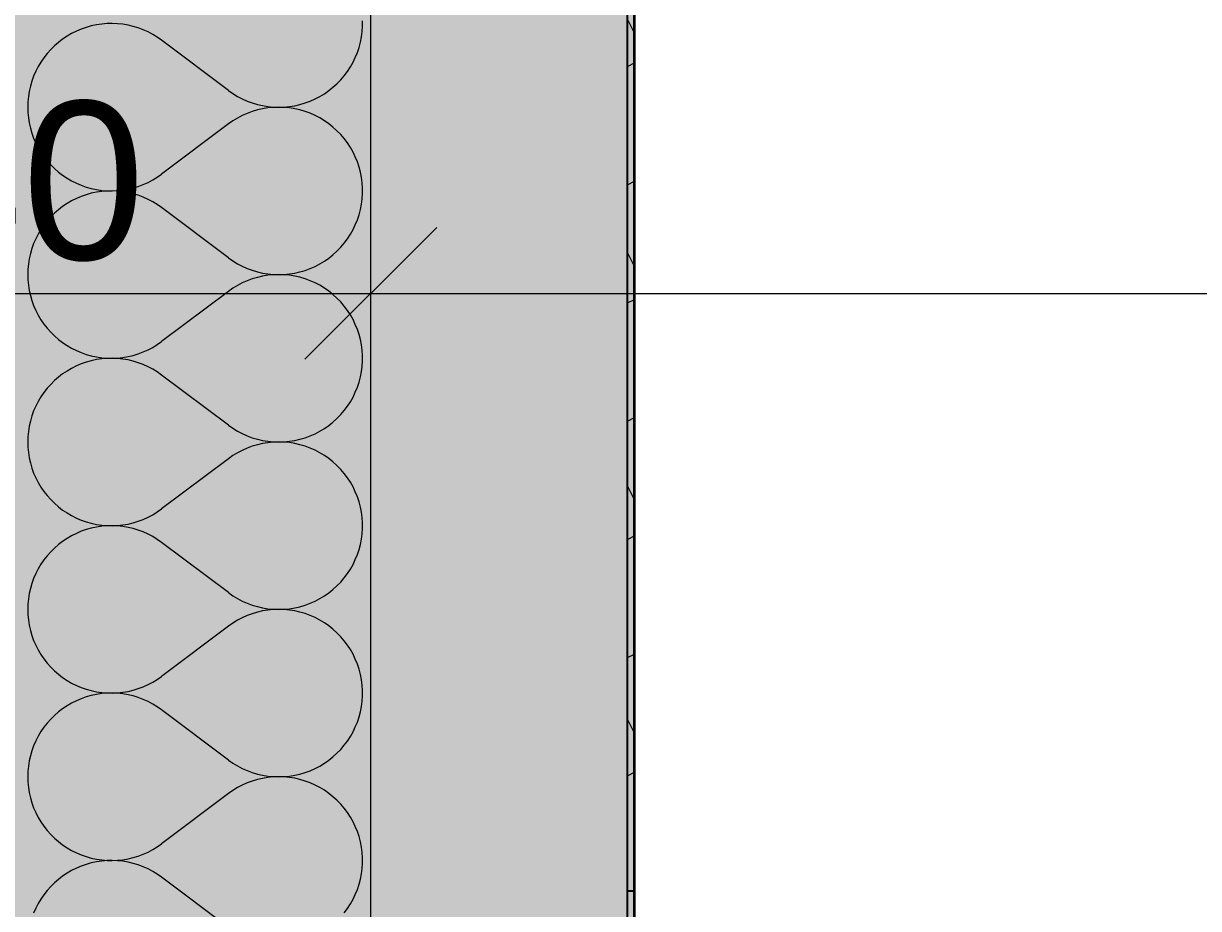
# Model space of a CAD drawing. Header units: metres. Extents: x -22.4 to 53.1, y 133.6 to 157.9.
# Drawn here: x 0.603 to 1.271, y 135.285 to 135.788 of the extents above; entities that cross this region are included whole.
import ezdxf

# ---------------------------------------------------------------- set-up
doc = ezdxf.new("R2010")
doc.units = ezdxf.units.M
doc.header["$MEASUREMENT"] = 0
doc.linetypes.add('Wipeout_Contour', pattern=[1, 0, -1])
for name, color, linetype in [('10  Fassade', 7, 'Continuous'), ('10  Fassade_Deckschraffur', 7, 'Continuous'), ('10  Fassade_Schnittschraffur', 7, 'Continuous'), ('10  Treppen + Rampen', 7, 'Continuous'), ('10  Wand Massiv', 7, 'Continuous'), ('10  Wand Massiv_Schnittschraffur', 7, 'Continuous'), ('40  Bemaßung 1_50 Achse', 7, 'Continuous'), ('Neubau_10  Treppen + Rampen', 7, 'Continuous'), ('Neubau_40  Bemaßung 1_50 Achse', 7, 'Continuous')]:
    doc.layers.add(name, color=color, linetype=linetype)
doc.styles.add('ERSTELLTER_STIL_1', font='')
doc.styles.get('ERSTELLTER_STIL_1').set_extended_font_data('Arial')

# ---------------------------------------------------------------- blocks, each defined once
blk = doc.blocks.new('*X8', base_point=(-23.4289, 120.77961))
at = {"layer": '10  Wand Massiv_Schnittschraffur', "color": 98, "linetype": 'Continuous', "lineweight": 13, "ltscale": 1000, "true_color": 0x000100}
for p, q in [((0.64138, 135.78708), (0.63848, 135.78627)), ((0.64432, 135.78771), (0.64138, 135.78708)), ((0.6473, 135.78815), (0.64432, 135.78771)), ((0.65031, 135.78841), (0.6473, 135.78815)), ((0.65332, 135.78847), (0.65031, 135.78841)), ((0.65633, 135.78834), (0.65332, 135.78847)), ((0.65932, 135.78802), (0.65633, 135.78834)), ((0.66229, 135.78752), (0.65932, 135.78802)), ((0.66522, 135.78682), (0.66229, 135.78752)), ((0.6681, 135.78595), (0.66522, 135.78682)), ((0.79544, 135.7839), (0.79563, 135.78695)), ((0.79563, 135.78695), (0.79563, 135.79)), ((0.62756, 135.78124), (0.62506, 135.77956)), ((0.63017, 135.78275), (0.62756, 135.78124)), ((0.63286, 135.7841), (0.63017, 135.78275)), ((0.63564, 135.78527), (0.63286, 135.7841)), ((0.63848, 135.78627), (0.63564, 135.78527)), ((0.67092, 135.78489), (0.6681, 135.78595)), ((0.67367, 135.78366), (0.67092, 135.78489)), ((0.67634, 135.78225), (0.67367, 135.78366)), ((0.67891, 135.78068), (0.67634, 135.78225)), ((0.68137, 135.77895), (0.67891, 135.78068)), ((0.79446, 135.77787), (0.79505, 135.78087)), ((0.79505, 135.78087), (0.79544, 135.7839)), ((0.61826, 135.77363), (0.61625, 135.77138)), ((0.6204, 135.77575), (0.61826, 135.77363)), ((0.62267, 135.77773), (0.6204, 135.77575)), ((0.62506, 135.77956), (0.62267, 135.77773)), ((0.71947, 135.75038), (0.68137, 135.77895)), ((0.79272, 135.77201), (0.79368, 135.77491)), ((0.79368, 135.77491), (0.79446, 135.77787)), ((0.61269, 135.76653), (0.61115, 135.76394)), ((0.6144, 135.76901), (0.61269, 135.76653)), ((0.61625, 135.77138), (0.6144, 135.76901)), ((0.79025, 135.76643), (0.79157, 135.76918)), ((0.79157, 135.76918), (0.79272, 135.77201)), ((0.60977, 135.76126), (0.60857, 135.7585)), ((0.61115, 135.76394), (0.60977, 135.76126)), ((0.78525, 135.75876), (0.78708, 135.7612)), ((0.78708, 135.7612), (0.78874, 135.76376)), ((0.78874, 135.76376), (0.79025, 135.76643)), ((0.60754, 135.75567), (0.6067, 135.75278)), ((0.60857, 135.7585), (0.60754, 135.75567)), ((0.77887, 135.75219), (0.78114, 135.75424)), ((0.78114, 135.75424), (0.78326, 135.75643)), ((0.78326, 135.75643), (0.78525, 135.75876)), ((0.60556, 135.74686), (0.60528, 135.74386)), ((0.60604, 135.74984), (0.60556, 135.74686)), ((0.6067, 135.75278), (0.60604, 135.74984)), ((0.71947, 135.75038), (0.72197, 135.74862)), ((0.72197, 135.74862), (0.72458, 135.74703)), ((0.72458, 135.74703), (0.72728, 135.74561)), ((0.76865, 135.74555), (0.77136, 135.74696)), ((0.77136, 135.74696), (0.77397, 135.74854)), ((0.77397, 135.74854), (0.77648, 135.75028)), ((0.77648, 135.75028), (0.77887, 135.75219)), ((0.60528, 135.74386), (0.60518, 135.74085)), ((0.60518, 135.74085), (0.60528, 135.73784)), ((0.72728, 135.74561), (0.73008, 135.74437)), ((0.73008, 135.74437), (0.73294, 135.74331)), ((0.73294, 135.74331), (0.73587, 135.74244)), ((0.73587, 135.74244), (0.73885, 135.74175)), ((0.73885, 135.73996), (0.73587, 135.73927)), ((0.73885, 135.74175), (0.74186, 135.74126)), ((0.74186, 135.74045), (0.73885, 135.73996)), ((0.74186, 135.74126), (0.7449, 135.74096)), ((0.7449, 135.74075), (0.74186, 135.74045)), ((0.7449, 135.74096), (0.74796, 135.74085)), ((0.74796, 135.74085), (0.7449, 135.74075)), ((0.74796, 135.74085), (0.75101, 135.74095)), ((0.75101, 135.74076), (0.74796, 135.74085)), ((0.75101, 135.74095), (0.75405, 135.74124)), ((0.75405, 135.74047), (0.75101, 135.74076)), ((0.75405, 135.74124), (0.75707, 135.74172)), ((0.75707, 135.73999), (0.75405, 135.74047)), ((0.75707, 135.74172), (0.76005, 135.74239)), ((0.76005, 135.73931), (0.75707, 135.73999)), ((0.76005, 135.74239), (0.76298, 135.74326)), ((0.76298, 135.74326), (0.76585, 135.74431)), ((0.76585, 135.74431), (0.76865, 135.74555)), ((0.60528, 135.73784), (0.60556, 135.73484)), ((0.60556, 135.73484), (0.60604, 135.73187)), ((0.72197, 135.73308), (0.71947, 135.73133)), ((0.72458, 135.73467), (0.72197, 135.73308)), ((0.72728, 135.73609), (0.72458, 135.73467)), ((0.73008, 135.73734), (0.72728, 135.73609)), ((0.73294, 135.7384), (0.73008, 135.73734)), ((0.73587, 135.73927), (0.73294, 135.7384)), ((0.76298, 135.73845), (0.76005, 135.73931)), ((0.76585, 135.7374), (0.76298, 135.73845)), ((0.76865, 135.73616), (0.76585, 135.7374)), ((0.77136, 135.73475), (0.76865, 135.73616)), ((0.77397, 135.73317), (0.77136, 135.73475)), ((0.77648, 135.73143), (0.77397, 135.73317)), ((0.60604, 135.73187), (0.6067, 135.72893)), ((0.6067, 135.72893), (0.60754, 135.72604)), ((0.71947, 135.73133), (0.68137, 135.70276)), ((0.77887, 135.72952), (0.77648, 135.73143)), ((0.78114, 135.72747), (0.77887, 135.72952)), ((0.78326, 135.72528), (0.78114, 135.72747)), ((0.60754, 135.72604), (0.60857, 135.72321)), ((0.60857, 135.72321), (0.60977, 135.72045)), ((0.60977, 135.72045), (0.61115, 135.71777)), ((0.78525, 135.72295), (0.78326, 135.72528)), ((0.78708, 135.7205), (0.78525, 135.72295)), ((0.78874, 135.71794), (0.78708, 135.7205)), ((0.61115, 135.71777), (0.61269, 135.71518)), ((0.61269, 135.71518), (0.6144, 135.7127)), ((0.79025, 135.71528), (0.78874, 135.71794)), ((0.79157, 135.71253), (0.79025, 135.71528)), ((0.6144, 135.7127), (0.61625, 135.71033)), ((0.61625, 135.71033), (0.61826, 135.70808)), ((0.61826, 135.70808), (0.6204, 135.70596)), ((0.79272, 135.7097), (0.79157, 135.71253)), ((0.79368, 135.7068), (0.79272, 135.7097)), ((0.79446, 135.70384), (0.79368, 135.7068)), ((0.6204, 135.70596), (0.62267, 135.70398)), ((0.62267, 135.70398), (0.62506, 135.70215)), ((0.62506, 135.70215), (0.62756, 135.70047)), ((0.62756, 135.70047), (0.63017, 135.69896)), ((0.67634, 135.69946), (0.67891, 135.70103)), ((0.67891, 135.70103), (0.68137, 135.70276)), ((0.79505, 135.70084), (0.79446, 135.70384)), ((0.79544, 135.69781), (0.79505, 135.70084)), ((0.63017, 135.69896), (0.63286, 135.69761)), ((0.63286, 135.69761), (0.63564, 135.69644)), ((0.63564, 135.69644), (0.63848, 135.69544)), ((0.63848, 135.69544), (0.64138, 135.69463)), ((0.64138, 135.69463), (0.64432, 135.694)), ((0.64432, 135.694), (0.6473, 135.69355)), ((0.6473, 135.69292), (0.64432, 135.69247)), ((0.6473, 135.69355), (0.65031, 135.6933)), ((0.65031, 135.69317), (0.6473, 135.69292)), ((0.65031, 135.6933), (0.65332, 135.69324)), ((0.65332, 135.69323), (0.65031, 135.69317)), ((0.65332, 135.69324), (0.65633, 135.69337)), ((0.65633, 135.6931), (0.65332, 135.69323)), ((0.65633, 135.69337), (0.65932, 135.69368)), ((0.65932, 135.69279), (0.65633, 135.6931)), ((0.65932, 135.69368), (0.66229, 135.69419)), ((0.66229, 135.69419), (0.66522, 135.69488)), ((0.66522, 135.69488), (0.6681, 135.69576)), ((0.6681, 135.69576), (0.67092, 135.69682)), ((0.67092, 135.69682), (0.67367, 135.69805)), ((0.67367, 135.69805), (0.67634, 135.69946)), ((0.79563, 135.69476), (0.79544, 135.69781)), ((0.79563, 135.69171), (0.79563, 135.69476)), ((0.63017, 135.68751), (0.62756, 135.686)), ((0.63286, 135.68886), (0.63017, 135.68751)), ((0.63564, 135.69003), (0.63286, 135.68886)), ((0.63848, 135.69103), (0.63564, 135.69003)), ((0.64138, 135.69185), (0.63848, 135.69103)), ((0.64432, 135.69247), (0.64138, 135.69185)), ((0.66229, 135.69228), (0.65932, 135.69279)), ((0.66522, 135.69159), (0.66229, 135.69228)), ((0.6681, 135.69071), (0.66522, 135.69159)), ((0.67092, 135.68965), (0.6681, 135.69071)), ((0.67367, 135.68842), (0.67092, 135.68965)), ((0.67634, 135.68701), (0.67367, 135.68842)), ((0.67891, 135.68544), (0.67634, 135.68701)), ((0.79505, 135.68563), (0.79544, 135.68866)), ((0.79544, 135.68866), (0.79563, 135.69171)), ((0.6204, 135.68051), (0.61826, 135.67839)), ((0.62267, 135.68249), (0.6204, 135.68051)), ((0.62506, 135.68432), (0.62267, 135.68249)), ((0.62756, 135.686), (0.62506, 135.68432)), ((0.68137, 135.68371), (0.67891, 135.68544)), ((0.71947, 135.65514), (0.68137, 135.68371)), ((0.79272, 135.67677), (0.79368, 135.67967)), ((0.79368, 135.67967), (0.79446, 135.68263)), ((0.79446, 135.68263), (0.79505, 135.68563)), ((0.6144, 135.67377), (0.61269, 135.67129)), ((0.61625, 135.67614), (0.6144, 135.67377)), ((0.61826, 135.67839), (0.61625, 135.67614)), ((0.79025, 135.67119), (0.79157, 135.67394)), ((0.79157, 135.67394), (0.79272, 135.67677)), ((0.61115, 135.6687), (0.60977, 135.66602)), ((0.61269, 135.67129), (0.61115, 135.6687)), ((0.78708, 135.66597), (0.78874, 135.66853)), ((0.78874, 135.66853), (0.79025, 135.67119)), ((0.60754, 135.66043), (0.6067, 135.65754)), ((0.60857, 135.66326), (0.60754, 135.66043)), ((0.60977, 135.66602), (0.60857, 135.66326)), ((0.78114, 135.659), (0.78326, 135.66119)), ((0.78326, 135.66119), (0.78525, 135.66352)), ((0.78525, 135.66352), (0.78708, 135.66597)), ((0.60604, 135.6546), (0.60556, 135.65163)), ((0.6067, 135.65754), (0.60604, 135.6546)), ((0.71947, 135.65514), (0.72197, 135.65339)), ((0.72197, 135.65339), (0.72458, 135.6518)), ((0.77136, 135.65172), (0.77397, 135.6533)), ((0.77397, 135.6533), (0.77648, 135.65504)), ((0.77648, 135.65504), (0.77887, 135.65695)), ((0.77887, 135.65695), (0.78114, 135.659)), ((0.60528, 135.64863), (0.60518, 135.64562)), ((0.60556, 135.65163), (0.60528, 135.64863)), ((0.72458, 135.6518), (0.72728, 135.65038)), ((0.72728, 135.65038), (0.73008, 135.64913)), ((0.73008, 135.64913), (0.73294, 135.64807)), ((0.73294, 135.64807), (0.73587, 135.6472)), ((0.73587, 135.6472), (0.73885, 135.64651)), ((0.73885, 135.64651), (0.74186, 135.64602)), ((0.75405, 135.646), (0.75707, 135.64648)), ((0.75707, 135.64648), (0.76005, 135.64716)), ((0.76005, 135.64716), (0.76298, 135.64802)), ((0.76298, 135.64802), (0.76585, 135.64907)), ((0.76585, 135.64907), (0.76865, 135.65031)), ((0.76865, 135.65031), (0.77136, 135.65172)), ((0.60518, 135.64562), (0.60528, 135.64261)), ((0.60528, 135.64261), (0.60556, 135.63961)), ((0.60556, 135.63961), (0.60604, 135.63663)), ((0.72728, 135.64086), (0.72458, 135.63944)), ((0.73008, 135.6421), (0.72728, 135.64086)), ((0.73294, 135.64316), (0.73008, 135.6421)), ((0.73587, 135.64404), (0.73294, 135.64316)), ((0.73885, 135.64472), (0.73587, 135.64404)), ((0.74186, 135.64521), (0.73885, 135.64472)), ((0.74186, 135.64602), (0.7449, 135.64572)), ((0.7449, 135.64551), (0.74186, 135.64521)), ((0.7449, 135.64572), (0.74796, 135.64562)), ((0.74796, 135.64562), (0.7449, 135.64551)), ((0.74796, 135.64562), (0.75101, 135.64571)), ((0.75101, 135.64552), (0.74796, 135.64562)), ((0.75101, 135.64571), (0.75405, 135.646)), ((0.75405, 135.64523), (0.75101, 135.64552)), ((0.75707, 135.64475), (0.75405, 135.64523)), ((0.76005, 135.64408), (0.75707, 135.64475)), ((0.76298, 135.64321), (0.76005, 135.64408)), ((0.76585, 135.64216), (0.76298, 135.64321)), ((0.76865, 135.64093), (0.76585, 135.64216)), ((0.77136, 135.63951), (0.76865, 135.64093)), ((0.77397, 135.63793), (0.77136, 135.63951)), ((0.60604, 135.63663), (0.6067, 135.63369)), ((0.6067, 135.63369), (0.60754, 135.6308)), ((0.71947, 135.63609), (0.68137, 135.60752)), ((0.72197, 135.63785), (0.71947, 135.63609)), ((0.72458, 135.63944), (0.72197, 135.63785)), ((0.77648, 135.63619), (0.77397, 135.63793)), ((0.77887, 135.63428), (0.77648, 135.63619)), ((0.78114, 135.63223), (0.77887, 135.63428)), ((0.60754, 135.6308), (0.60857, 135.62797)), ((0.60857, 135.62797), (0.60977, 135.62521)), ((0.78326, 135.63004), (0.78114, 135.63223)), ((0.78525, 135.62771), (0.78326, 135.63004)), ((0.78708, 135.62527), (0.78525, 135.62771)), ((0.60977, 135.62521), (0.61115, 135.62253)), ((0.61115, 135.62253), (0.61269, 135.61994)), ((0.61269, 135.61994), (0.6144, 135.61746)), ((0.78874, 135.62271), (0.78708, 135.62527)), ((0.79025, 135.62004), (0.78874, 135.62271)), ((0.79157, 135.61729), (0.79025, 135.62004)), ((0.6144, 135.61746), (0.61625, 135.61509)), ((0.61625, 135.61509), (0.61826, 135.61284)), ((0.61826, 135.61284), (0.6204, 135.61072)), ((0.79272, 135.61446), (0.79157, 135.61729)), ((0.79368, 135.61156), (0.79272, 135.61446)), ((0.6204, 135.61072), (0.62267, 135.60874)), ((0.62267, 135.60874), (0.62506, 135.60691)), ((0.62506, 135.60691), (0.62756, 135.60523)), ((0.67891, 135.60579), (0.68137, 135.60752)), ((0.79446, 135.6086), (0.79368, 135.61156)), ((0.79505, 135.60561), (0.79446, 135.6086)), ((0.62756, 135.60523), (0.63017, 135.60372)), ((0.63017, 135.60372), (0.63286, 135.60237)), ((0.63286, 135.60237), (0.63564, 135.6012)), ((0.63564, 135.6012), (0.63848, 135.6002)), ((0.63848, 135.6002), (0.64138, 135.59939)), ((0.64138, 135.59939), (0.64432, 135.59876)), ((0.66229, 135.59895), (0.66522, 135.59965)), ((0.66522, 135.59965), (0.6681, 135.60052)), ((0.6681, 135.60052), (0.67092, 135.60158)), ((0.67092, 135.60158), (0.67367, 135.60281)), ((0.67367, 135.60281), (0.67634, 135.60422)), ((0.67634, 135.60422), (0.67891, 135.60579)), ((0.79544, 135.60257), (0.79505, 135.60561)), ((0.79563, 135.59952), (0.79544, 135.60257)), ((0.79563, 135.59647), (0.79563, 135.59952)), ((0.63286, 135.59362), (0.63017, 135.59227)), ((0.63564, 135.5948), (0.63286, 135.59362)), ((0.63848, 135.59579), (0.63564, 135.5948)), ((0.64138, 135.59661), (0.63848, 135.59579)), ((0.64432, 135.59724), (0.64138, 135.59661)), ((0.64432, 135.59876), (0.6473, 135.59832)), ((0.6473, 135.59768), (0.64432, 135.59724)), ((0.6473, 135.59832), (0.65031, 135.59806)), ((0.65031, 135.59793), (0.6473, 135.59768)), ((0.65031, 135.59806), (0.65332, 135.598)), ((0.65332, 135.59799), (0.65031, 135.59793)), ((0.65332, 135.598), (0.65633, 135.59813)), ((0.65633, 135.59787), (0.65332, 135.59799)), ((0.65633, 135.59813), (0.65932, 135.59845)), ((0.65932, 135.59755), (0.65633, 135.59787)), ((0.65932, 135.59845), (0.66229, 135.59895)), ((0.66229, 135.59704), (0.65932, 135.59755)), ((0.66522, 135.59635), (0.66229, 135.59704)), ((0.6681, 135.59547), (0.66522, 135.59635)), ((0.67092, 135.59441), (0.6681, 135.59547)), ((0.67367, 135.59318), (0.67092, 135.59441)), ((0.67634, 135.59177), (0.67367, 135.59318)), ((0.79505, 135.59039), (0.79544, 135.59342)), ((0.79544, 135.59342), (0.79563, 135.59647)), ((0.62267, 135.58725), (0.6204, 135.58527)), ((0.62506, 135.58908), (0.62267, 135.58725)), ((0.62756, 135.59076), (0.62506, 135.58908)), ((0.63017, 135.59227), (0.62756, 135.59076)), ((0.67891, 135.5902), (0.67634, 135.59177)), ((0.68137, 135.58847), (0.67891, 135.5902)), ((0.71947, 135.5599), (0.68137, 135.58847)), ((0.79368, 135.58443), (0.79446, 135.58739)), ((0.79446, 135.58739), (0.79505, 135.59039)), ((0.61625, 135.58091), (0.6144, 135.57853)), ((0.61826, 135.58316), (0.61625, 135.58091)), ((0.6204, 135.58527), (0.61826, 135.58316)), ((0.79157, 135.5787), (0.79272, 135.58153)), ((0.79272, 135.58153), (0.79368, 135.58443)), ((0.61115, 135.57346), (0.60977, 135.57078)), ((0.61269, 135.57605), (0.61115, 135.57346)), ((0.6144, 135.57853), (0.61269, 135.57605)), ((0.78708, 135.57073), (0.78874, 135.57329)), ((0.78874, 135.57329), (0.79025, 135.57595)), ((0.79025, 135.57595), (0.79157, 135.5787)), ((0.60857, 135.56802), (0.60754, 135.56519)), ((0.60977, 135.57078), (0.60857, 135.56802)), ((0.78114, 135.56376), (0.78326, 135.56595)), ((0.78326, 135.56595), (0.78525, 135.56828)), ((0.78525, 135.56828), (0.78708, 135.57073)), ((0.60604, 135.55936), (0.60556, 135.55639)), ((0.6067, 135.5623), (0.60604, 135.55936)), ((0.60754, 135.56519), (0.6067, 135.5623)), ((0.71947, 135.5599), (0.72197, 135.55815)), ((0.77397, 135.55806), (0.77648, 135.55981)), ((0.77648, 135.55981), (0.77887, 135.56171)), ((0.77887, 135.56171), (0.78114, 135.56376)), ((0.60528, 135.55339), (0.60518, 135.55038)), ((0.60556, 135.55639), (0.60528, 135.55339)), ((0.72197, 135.55815), (0.72458, 135.55656)), ((0.72458, 135.55656), (0.72728, 135.55514)), ((0.72728, 135.55514), (0.73008, 135.5539)), ((0.73008, 135.5539), (0.73294, 135.55283)), ((0.73294, 135.55283), (0.73587, 135.55196)), ((0.76005, 135.55192), (0.76298, 135.55278)), ((0.76298, 135.55278), (0.76585, 135.55384)), ((0.76585, 135.55384), (0.76865, 135.55507)), ((0.76865, 135.55507), (0.77136, 135.55648)), ((0.77136, 135.55648), (0.77397, 135.55806)), ((0.60518, 135.55038), (0.60528, 135.54737)), ((0.60528, 135.54737), (0.60556, 135.54437)), ((0.73008, 135.54686), (0.72728, 135.54562)), ((0.73294, 135.54792), (0.73008, 135.54686)), ((0.73587, 135.5488), (0.73294, 135.54792)), ((0.73587, 135.55196), (0.73885, 135.55127)), ((0.73885, 135.54948), (0.73587, 135.5488)), ((0.73885, 135.55127), (0.74186, 135.55078)), ((0.74186, 135.54998), (0.73885, 135.54948)), ((0.74186, 135.55078), (0.7449, 135.55048)), ((0.7449, 135.55027), (0.74186, 135.54998)), ((0.7449, 135.55048), (0.74796, 135.55038)), ((0.74796, 135.55038), (0.7449, 135.55027)), ((0.74796, 135.55038), (0.75101, 135.55047)), ((0.75101, 135.55028), (0.74796, 135.55038)), ((0.75101, 135.55047), (0.75405, 135.55076)), ((0.75405, 135.55), (0.75101, 135.55028)), ((0.75405, 135.55076), (0.75707, 135.55124)), ((0.75707, 135.54951), (0.75405, 135.55)), ((0.75707, 135.55124), (0.76005, 135.55192)), ((0.76005, 135.54884), (0.75707, 135.54951)), ((0.76298, 135.54797), (0.76005, 135.54884)), ((0.76585, 135.54692), (0.76298, 135.54797)), ((0.76865, 135.54569), (0.76585, 135.54692)), ((0.60556, 135.54437), (0.60604, 135.54139)), ((0.60604, 135.54139), (0.6067, 135.53846)), ((0.71947, 135.54085), (0.68137, 135.51228)), ((0.72197, 135.54261), (0.71947, 135.54085)), ((0.72458, 135.5442), (0.72197, 135.54261)), ((0.72728, 135.54562), (0.72458, 135.5442)), ((0.77136, 135.54428), (0.76865, 135.54569)), ((0.77397, 135.5427), (0.77136, 135.54428)), ((0.77648, 135.54095), (0.77397, 135.5427)), ((0.77887, 135.53905), (0.77648, 135.54095)), ((0.6067, 135.53846), (0.60754, 135.53556)), ((0.60754, 135.53556), (0.60857, 135.53273)), ((0.60857, 135.53273), (0.60977, 135.52997)), ((0.78114, 135.53699), (0.77887, 135.53905)), ((0.78326, 135.5348), (0.78114, 135.53699)), ((0.78525, 135.53248), (0.78326, 135.5348)), ((0.60977, 135.52997), (0.61115, 135.52729)), ((0.61115, 135.52729), (0.61269, 135.52471)), ((0.78708, 135.53003), (0.78525, 135.53248)), ((0.78874, 135.52747), (0.78708, 135.53003)), ((0.79025, 135.52481), (0.78874, 135.52747)), ((0.61269, 135.52471), (0.6144, 135.52222)), ((0.6144, 135.52222), (0.61625, 135.51985)), ((0.61625, 135.51985), (0.61826, 135.5176)), ((0.79157, 135.52205), (0.79025, 135.52481)), ((0.79272, 135.51922), (0.79157, 135.52205)), ((0.79368, 135.51632), (0.79272, 135.51922)), ((0.61826, 135.5176), (0.6204, 135.51548)), ((0.6204, 135.51548), (0.62267, 135.5135)), ((0.62267, 135.5135), (0.62506, 135.51167)), ((0.79446, 135.51337), (0.79368, 135.51632)), ((0.79505, 135.51037), (0.79446, 135.51337)), ((0.62506, 135.51167), (0.62756, 135.51)), ((0.62756, 135.51), (0.63017, 135.50848)), ((0.63017, 135.50848), (0.63286, 135.50713)), ((0.63286, 135.50713), (0.63564, 135.50596)), ((0.63564, 135.50596), (0.63848, 135.50496)), ((0.6681, 135.50528), (0.67092, 135.50634)), ((0.67092, 135.50634), (0.67367, 135.50758)), ((0.67367, 135.50758), (0.67634, 135.50898)), ((0.67634, 135.50898), (0.67891, 135.51055)), ((0.67891, 135.51055), (0.68137, 135.51228)), ((0.79544, 135.50734), (0.79505, 135.51037)), ((0.79563, 135.50429), (0.79544, 135.50734)), ((0.63564, 135.49956), (0.63286, 135.49838)), ((0.63848, 135.50055), (0.63564, 135.49956)), ((0.63848, 135.50496), (0.64138, 135.50415)), ((0.64138, 135.50137), (0.63848, 135.50055)), ((0.64138, 135.50415), (0.64432, 135.50352)), ((0.64432, 135.502), (0.64138, 135.50137)), ((0.64432, 135.50352), (0.6473, 135.50308)), ((0.6473, 135.50244), (0.64432, 135.502)), ((0.6473, 135.50308), (0.65031, 135.50282)), ((0.65031, 135.50269), (0.6473, 135.50244)), ((0.65031, 135.50282), (0.65332, 135.50276)), ((0.65332, 135.50276), (0.65031, 135.50269)), ((0.65332, 135.50276), (0.65633, 135.50289)), ((0.65633, 135.50263), (0.65332, 135.50276)), ((0.65633, 135.50289), (0.65932, 135.50321)), ((0.65932, 135.50231), (0.65633, 135.50263)), ((0.65932, 135.50321), (0.66229, 135.50371)), ((0.66229, 135.5018), (0.65932, 135.50231)), ((0.66229, 135.50371), (0.66522, 135.50441)), ((0.66522, 135.50111), (0.66229, 135.5018)), ((0.66522, 135.50441), (0.6681, 135.50528)), ((0.6681, 135.50023), (0.66522, 135.50111)), ((0.67092, 135.49918), (0.6681, 135.50023)), ((0.67367, 135.49794), (0.67092, 135.49918)), ((0.79544, 135.49818), (0.79563, 135.50123)), ((0.79563, 135.50123), (0.79563, 135.50429)), ((0.62506, 135.49385), (0.62267, 135.49201)), ((0.62756, 135.49552), (0.62506, 135.49385)), ((0.63017, 135.49704), (0.62756, 135.49552)), ((0.63286, 135.49838), (0.63017, 135.49704)), ((0.67634, 135.49654), (0.67367, 135.49794)), ((0.67891, 135.49497), (0.67634, 135.49654)), ((0.68137, 135.49324), (0.67891, 135.49497)), ((0.71947, 135.46466), (0.68137, 135.49324)), ((0.79446, 135.49215), (0.79505, 135.49515)), ((0.79505, 135.49515), (0.79544, 135.49818)), ((0.61826, 135.48792), (0.61625, 135.48567)), ((0.6204, 135.49004), (0.61826, 135.48792)), ((0.62267, 135.49201), (0.6204, 135.49004)), ((0.79157, 135.48346), (0.79272, 135.4863)), ((0.79272, 135.4863), (0.79368, 135.4892)), ((0.79368, 135.4892), (0.79446, 135.49215)), ((0.61269, 135.48081), (0.61115, 135.47823)), ((0.6144, 135.4833), (0.61269, 135.48081)), ((0.61625, 135.48567), (0.6144, 135.4833)), ((0.78874, 135.47805), (0.79025, 135.48071)), ((0.79025, 135.48071), (0.79157, 135.48346)), ((0.60857, 135.47278), (0.60754, 135.46995)), ((0.60977, 135.47555), (0.60857, 135.47278)), ((0.61115, 135.47823), (0.60977, 135.47555)), ((0.78326, 135.47072), (0.78525, 135.47304)), ((0.78525, 135.47304), (0.78708, 135.47549)), ((0.78708, 135.47549), (0.78874, 135.47805)), ((0.6067, 135.46706), (0.60604, 135.46412)), ((0.60754, 135.46995), (0.6067, 135.46706)), ((0.77648, 135.46457), (0.77887, 135.46647)), ((0.77887, 135.46647), (0.78114, 135.46852)), ((0.78114, 135.46852), (0.78326, 135.47072)), ((0.60556, 135.46115), (0.60528, 135.45815)), ((0.60604, 135.46412), (0.60556, 135.46115)), ((0.71947, 135.46466), (0.72197, 135.46291)), ((0.72197, 135.46291), (0.72458, 135.46132)), ((0.72458, 135.46132), (0.72728, 135.4599)), ((0.72728, 135.4599), (0.73008, 135.45866)), ((0.76585, 135.4586), (0.76865, 135.45983)), ((0.76865, 135.45983), (0.77136, 135.46124)), ((0.77136, 135.46124), (0.77397, 135.46282)), ((0.77397, 135.46282), (0.77648, 135.46457)), ((0.60528, 135.45815), (0.60518, 135.45514)), ((0.60518, 135.45514), (0.60528, 135.45213)), ((0.73008, 135.45866), (0.73294, 135.4576)), ((0.73294, 135.45268), (0.73008, 135.45162)), ((0.73294, 135.4576), (0.73587, 135.45672)), ((0.73587, 135.45356), (0.73294, 135.45268)), ((0.73587, 135.45672), (0.73885, 135.45604)), ((0.73885, 135.45424), (0.73587, 135.45356)), ((0.73885, 135.45604), (0.74186, 135.45554)), ((0.74186, 135.45474), (0.73885, 135.45424)), ((0.74186, 135.45554), (0.7449, 135.45524)), ((0.7449, 135.45504), (0.74186, 135.45474)), ((0.7449, 135.45524), (0.74796, 135.45514)), ((0.74796, 135.45514), (0.7449, 135.45504)), ((0.74796, 135.45514), (0.75101, 135.45523)), ((0.75101, 135.45505), (0.74796, 135.45514)), ((0.75101, 135.45523), (0.75405, 135.45552)), ((0.75405, 135.45476), (0.75101, 135.45505)), ((0.75405, 135.45552), (0.75707, 135.456)), ((0.75707, 135.45428), (0.75405, 135.45476)), ((0.75707, 135.456), (0.76005, 135.45668)), ((0.76005, 135.4536), (0.75707, 135.45428)), ((0.76005, 135.45668), (0.76298, 135.45755)), ((0.76298, 135.45273), (0.76005, 135.4536)), ((0.76298, 135.45755), (0.76585, 135.4586)), ((0.76585, 135.45168), (0.76298, 135.45273)), ((0.60528, 135.45213), (0.60556, 135.44913)), ((0.60556, 135.44913), (0.60604, 135.44616)), ((0.60604, 135.44616), (0.6067, 135.44322)), ((0.71947, 135.44562), (0.68137, 135.41704)), ((0.72197, 135.44737), (0.71947, 135.44562)), ((0.72458, 135.44896), (0.72197, 135.44737)), ((0.72728, 135.45038), (0.72458, 135.44896)), ((0.73008, 135.45162), (0.72728, 135.45038)), ((0.76865, 135.45045), (0.76585, 135.45168)), ((0.77136, 135.44904), (0.76865, 135.45045)), ((0.77397, 135.44746), (0.77136, 135.44904)), ((0.77648, 135.44571), (0.77397, 135.44746)), ((0.77887, 135.44381), (0.77648, 135.44571)), ((0.6067, 135.44322), (0.60754, 135.44033)), ((0.60754, 135.44033), (0.60857, 135.43749)), ((0.78114, 135.44176), (0.77887, 135.44381)), ((0.78326, 135.43956), (0.78114, 135.44176)), ((0.78525, 135.43724), (0.78326, 135.43956)), ((0.60857, 135.43749), (0.60977, 135.43473)), ((0.60977, 135.43473), (0.61115, 135.43205)), ((0.78708, 135.43479), (0.78525, 135.43724)), ((0.78874, 135.43223), (0.78708, 135.43479)), ((0.79025, 135.42957), (0.78874, 135.43223)), ((0.61115, 135.43205), (0.61269, 135.42947)), ((0.61269, 135.42947), (0.6144, 135.42698)), ((0.6144, 135.42698), (0.61625, 135.42461)), ((0.79157, 135.42682), (0.79025, 135.42957)), ((0.79272, 135.42398), (0.79157, 135.42682)), ((0.61625, 135.42461), (0.61826, 135.42236)), ((0.61826, 135.42236), (0.6204, 135.42024)), ((0.6204, 135.42024), (0.62267, 135.41827)), ((0.79368, 135.42108), (0.79272, 135.42398)), ((0.79446, 135.41813), (0.79368, 135.42108)), ((0.62267, 135.41827), (0.62506, 135.41643)), ((0.62506, 135.41643), (0.62756, 135.41476)), ((0.62756, 135.41476), (0.63017, 135.41324)), ((0.63017, 135.41324), (0.63286, 135.4119)), ((0.67092, 135.4111), (0.67367, 135.41234)), ((0.67367, 135.41234), (0.67634, 135.41374)), ((0.67634, 135.41374), (0.67891, 135.41531)), ((0.67891, 135.41531), (0.68137, 135.41704)), ((0.79505, 135.41513), (0.79446, 135.41813)), ((0.79544, 135.4121), (0.79505, 135.41513)), ((0.63286, 135.4119), (0.63564, 135.41072)), ((0.63564, 135.41072), (0.63848, 135.40973)), ((0.63848, 135.40973), (0.64138, 135.40891)), ((0.64138, 135.40613), (0.63848, 135.40532)), ((0.64138, 135.40891), (0.64432, 135.40828)), ((0.64432, 135.40676), (0.64138, 135.40613)), ((0.64432, 135.40828), (0.6473, 135.40784)), ((0.6473, 135.4072), (0.64432, 135.40676)), ((0.6473, 135.40784), (0.65031, 135.40759)), ((0.65031, 135.40746), (0.6473, 135.4072)), ((0.65031, 135.40759), (0.65332, 135.40752)), ((0.65332, 135.40752), (0.65031, 135.40746)), ((0.65332, 135.40752), (0.65633, 135.40765)), ((0.65633, 135.40739), (0.65332, 135.40752)), ((0.65633, 135.40765), (0.65932, 135.40797)), ((0.65932, 135.40707), (0.65633, 135.40739)), ((0.65932, 135.40797), (0.66229, 135.40848)), ((0.66229, 135.40657), (0.65932, 135.40707)), ((0.66229, 135.40848), (0.66522, 135.40917)), ((0.66522, 135.40587), (0.66229, 135.40657)), ((0.66522, 135.40917), (0.6681, 135.41005)), ((0.6681, 135.40499), (0.66522, 135.40587)), ((0.6681, 135.41005), (0.67092, 135.4111)), ((0.79563, 135.40905), (0.79544, 135.4121)), ((0.79544, 135.40294), (0.79563, 135.40599)), ((0.79563, 135.40599), (0.79563, 135.40905)), ((0.62756, 135.40028), (0.62506, 135.39861)), ((0.63017, 135.4018), (0.62756, 135.40028)), ((0.63286, 135.40315), (0.63017, 135.4018)), ((0.63564, 135.40432), (0.63286, 135.40315)), ((0.63848, 135.40532), (0.63564, 135.40432)), ((0.67092, 135.40394), (0.6681, 135.40499)), ((0.67367, 135.4027), (0.67092, 135.40394)), ((0.67634, 135.4013), (0.67367, 135.4027)), ((0.67891, 135.39973), (0.67634, 135.4013)), ((0.68137, 135.398), (0.67891, 135.39973)), ((0.79446, 135.39691), (0.79505, 135.39991)), ((0.79505, 135.39991), (0.79544, 135.40294)), ((0.61826, 135.39268), (0.61625, 135.39043)), ((0.6204, 135.3948), (0.61826, 135.39268)), ((0.62267, 135.39678), (0.6204, 135.3948)), ((0.62506, 135.39861), (0.62267, 135.39678)), ((0.71947, 135.36943), (0.68137, 135.398)), ((0.79272, 135.39106), (0.79368, 135.39396)), ((0.79368, 135.39396), (0.79446, 135.39691)), ((0.61269, 135.38557), (0.61115, 135.38299)), ((0.6144, 135.38806), (0.61269, 135.38557)), ((0.61625, 135.39043), (0.6144, 135.38806)), ((0.78874, 135.38281), (0.79025, 135.38547)), ((0.79025, 135.38547), (0.79157, 135.38823)), ((0.79157, 135.38823), (0.79272, 135.39106)), ((0.60977, 135.38031), (0.60857, 135.37755)), ((0.61115, 135.38299), (0.60977, 135.38031)), ((0.78525, 135.3778), (0.78708, 135.38025)), ((0.78708, 135.38025), (0.78874, 135.38281)), ((0.60754, 135.37472), (0.6067, 135.37182)), ((0.60857, 135.37755), (0.60754, 135.37472)), ((0.77887, 135.37123), (0.78114, 135.37329)), ((0.78114, 135.37329), (0.78326, 135.37548)), ((0.78326, 135.37548), (0.78525, 135.3778)), ((0.60556, 135.36591), (0.60528, 135.36291)), ((0.60604, 135.36889), (0.60556, 135.36591)), ((0.6067, 135.37182), (0.60604, 135.36889)), ((0.71947, 135.36943), (0.72197, 135.36767)), ((0.72197, 135.36767), (0.72458, 135.36608)), ((0.72458, 135.36608), (0.72728, 135.36466)), ((0.76865, 135.36459), (0.77136, 135.366)), ((0.77136, 135.366), (0.77397, 135.36758)), ((0.77397, 135.36758), (0.77648, 135.36933)), ((0.77648, 135.36933), (0.77887, 135.37123)), ((0.60528, 135.36291), (0.60518, 135.3599)), ((0.60518, 135.3599), (0.60528, 135.35689)), ((0.72728, 135.36466), (0.73008, 135.36342)), ((0.73008, 135.36342), (0.73294, 135.36236)), ((0.73294, 135.36236), (0.73587, 135.36148)), ((0.73587, 135.36148), (0.73885, 135.3608)), ((0.73885, 135.35901), (0.73587, 135.35832)), ((0.73885, 135.3608), (0.74186, 135.3603)), ((0.74186, 135.3595), (0.73885, 135.35901)), ((0.74186, 135.3603), (0.7449, 135.36001)), ((0.7449, 135.3598), (0.74186, 135.3595)), ((0.7449, 135.36001), (0.74796, 135.3599)), ((0.74796, 135.3599), (0.7449, 135.3598)), ((0.74796, 135.3599), (0.75101, 135.35999)), ((0.75101, 135.35981), (0.74796, 135.3599)), ((0.75101, 135.35999), (0.75405, 135.36028)), ((0.75405, 135.35952), (0.75101, 135.35981)), ((0.75405, 135.36028), (0.75707, 135.36077)), ((0.75707, 135.35904), (0.75405, 135.35952)), ((0.75707, 135.36077), (0.76005, 135.36144)), ((0.76005, 135.35836), (0.75707, 135.35904)), ((0.76005, 135.36144), (0.76298, 135.36231)), ((0.76298, 135.36231), (0.76585, 135.36336)), ((0.76585, 135.36336), (0.76865, 135.36459)), ((0.60528, 135.35689), (0.60556, 135.35389)), ((0.60556, 135.35389), (0.60604, 135.35092)), ((0.72197, 135.35213), (0.71947, 135.35038)), ((0.72458, 135.35372), (0.72197, 135.35213)), ((0.72728, 135.35514), (0.72458, 135.35372)), ((0.73008, 135.35638), (0.72728, 135.35514)), ((0.73294, 135.35745), (0.73008, 135.35638)), ((0.73587, 135.35832), (0.73294, 135.35745)), ((0.76298, 135.3575), (0.76005, 135.35836)), ((0.76585, 135.35644), (0.76298, 135.3575)), ((0.76865, 135.35521), (0.76585, 135.35644)), ((0.77136, 135.3538), (0.76865, 135.35521)), ((0.77397, 135.35222), (0.77136, 135.3538)), ((0.77648, 135.35047), (0.77397, 135.35222)), ((0.60604, 135.35092), (0.6067, 135.34798)), ((0.6067, 135.34798), (0.60754, 135.34509)), ((0.71947, 135.35038), (0.68137, 135.32181)), ((0.77887, 135.34857), (0.77648, 135.35047)), ((0.78114, 135.34652), (0.77887, 135.34857)), ((0.78326, 135.34432), (0.78114, 135.34652)), ((0.60754, 135.34509), (0.60857, 135.34226)), ((0.60857, 135.34226), (0.60977, 135.3395)), ((0.60977, 135.3395), (0.61115, 135.33682)), ((0.78525, 135.342), (0.78326, 135.34432)), ((0.78708, 135.33955), (0.78525, 135.342)), ((0.78874, 135.33699), (0.78708, 135.33955)), ((0.61115, 135.33682), (0.61269, 135.33423)), ((0.61269, 135.33423), (0.6144, 135.33175)), ((0.79025, 135.33433), (0.78874, 135.33699)), ((0.79157, 135.33158), (0.79025, 135.33433)), ((0.6144, 135.33175), (0.61625, 135.32937)), ((0.61625, 135.32937), (0.61826, 135.32712)), ((0.61826, 135.32712), (0.6204, 135.32501)), ((0.79272, 135.32875), (0.79157, 135.33158)), ((0.79368, 135.32585), (0.79272, 135.32875)), ((0.79446, 135.32289), (0.79368, 135.32585)), ((0.6204, 135.32501), (0.62267, 135.32303)), ((0.62267, 135.32303), (0.62506, 135.3212)), ((0.62506, 135.3212), (0.62756, 135.31952)), ((0.62756, 135.31952), (0.63017, 135.318)), ((0.67634, 135.31851), (0.67891, 135.32008)), ((0.67891, 135.32008), (0.68137, 135.32181)), ((0.79505, 135.31989), (0.79446, 135.32289)), ((0.79544, 135.31686), (0.79505, 135.31989)), ((0.63017, 135.318), (0.63286, 135.31666)), ((0.63286, 135.31666), (0.63564, 135.31548)), ((0.63564, 135.31548), (0.63848, 135.31449)), ((0.63848, 135.31449), (0.64138, 135.31367)), ((0.64138, 135.31367), (0.64432, 135.31304)), ((0.64432, 135.31304), (0.6473, 135.3126)), ((0.6473, 135.31196), (0.64432, 135.31152)), ((0.6473, 135.3126), (0.65031, 135.31235)), ((0.65031, 135.31222), (0.6473, 135.31196)), ((0.65031, 135.31235), (0.65332, 135.31229)), ((0.65332, 135.31228), (0.65031, 135.31222)), ((0.65332, 135.31229), (0.65633, 135.31241)), ((0.65633, 135.31215), (0.65332, 135.31228)), ((0.65633, 135.31241), (0.65932, 135.31273)), ((0.65932, 135.31183), (0.65633, 135.31215)), ((0.65932, 135.31273), (0.66229, 135.31324)), ((0.66229, 135.31324), (0.66522, 135.31393)), ((0.66522, 135.31393), (0.6681, 135.31481)), ((0.6681, 135.31481), (0.67092, 135.31587)), ((0.67092, 135.31587), (0.67367, 135.3171)), ((0.67367, 135.3171), (0.67634, 135.31851)), ((0.79563, 135.31381), (0.79544, 135.31686)), ((0.79563, 135.31075), (0.79563, 135.31381)), ((0.63017, 135.30656), (0.62756, 135.30505)), ((0.63286, 135.30791), (0.63017, 135.30656)), ((0.63564, 135.30908), (0.63286, 135.30791)), ((0.63848, 135.31008), (0.63564, 135.30908)), ((0.64138, 135.31089), (0.63848, 135.31008)), ((0.64432, 135.31152), (0.64138, 135.31089)), ((0.66229, 135.31133), (0.65932, 135.31183)), ((0.66522, 135.31063), (0.66229, 135.31133)), ((0.6681, 135.30976), (0.66522, 135.31063)), ((0.67092, 135.3087), (0.6681, 135.30976)), ((0.67367, 135.30747), (0.67092, 135.3087)), ((0.67634, 135.30606), (0.67367, 135.30747)), ((0.67891, 135.30449), (0.67634, 135.30606)), ((0.79505, 135.30467), (0.79544, 135.30771)), ((0.79544, 135.30771), (0.79563, 135.31075)), ((0.6204, 135.29956), (0.61826, 135.29744)), ((0.62267, 135.30154), (0.6204, 135.29956)), ((0.62506, 135.30337), (0.62267, 135.30154)), ((0.62756, 135.30505), (0.62506, 135.30337)), ((0.68137, 135.30276), (0.67891, 135.30449)), ((0.71947, 135.27419), (0.68137, 135.30276)), ((0.79272, 135.29582), (0.79368, 135.29872)), ((0.79368, 135.29872), (0.79446, 135.30168)), ((0.79446, 135.30168), (0.79505, 135.30467)), ((0.6144, 135.29282), (0.61269, 135.29034)), ((0.61625, 135.29519), (0.6144, 135.29282)), ((0.61826, 135.29744), (0.61625, 135.29519)), ((0.79025, 135.29024), (0.79157, 135.29299)), ((0.79157, 135.29299), (0.79272, 135.29582)), ((0.61115, 135.28775), (0.60977, 135.28507)), ((0.61269, 135.29034), (0.61115, 135.28775)), ((0.78708, 135.28501), (0.78874, 135.28757)), ((0.78874, 135.28757), (0.79025, 135.29024)), ((0.60977, 135.28507), (0.60857, 135.28231)), ((0.78525, 135.28257), (0.78708, 135.28501))]:
    blk.add_line(p, q, dxfattribs=at)

msp = doc.modelspace()

# ---------------------------------------------------------------- linework, layer by layer
at = {"layer": '10  Wand Massiv', "color": 7, "linetype": 'Continuous', "lineweight": 13, "ltscale": 1000, "flags": 128}
msp.add_lwpolyline([(0.80042, 134.92491), (0.80042, 137.63991)], dxfattribs=at)
at = {"layer": 'Neubau_40  Bemaßung 1_50 Achse', "color": 7, "linetype": 'Continuous', "lineweight": 13, "ltscale": 1000}
for p, q in [((0.80042, 135.5646), (0.80042, 135.70522)), ((0.83792, 135.67241), (0.76292, 135.59741)), ((0.40042, 135.63491), (0.80042, 135.63491))]:
    msp.add_line(p, q, dxfattribs=at)

# ---------------------------------------------------------------- block references
at = {"layer": '10  Treppen + Rampen', "color": 7, "linetype": 'Continuous', "lineweight": 13, "ltscale": 1000}
msp.add_blockref('*X8', (-23.4289, 120.77961), dxfattribs=at)

# ---------------------------------------------------------------- texts
at = {"layer": '40  Bemaßung 1_50 Achse', "color": 7, "linetype": 'Continuous', "lineweight": 13, "insert": (0.53212, 135.65291), "char_height": 0.09, "width": 0.1365948, "attachment_point": 7, "style": 'ERSTELLTER_STIL_1'}
msp.add_mtext('\\A1;{\\pql;\\fArial|b0|i0|c0|p38;40}', dxfattribs=at)

# ---------------------------------------------------------------- wipeouts: each hides what was drawn before it
at = {"color": 254, "linetype": 'Wipeout_Contour', "lineweight": 0, "ltscale": 541.176478}
msp.add_wipeout([(0.94642, 136.63491), (0.94642, 133.94491), (0.95042, 133.94491), (0.95042, 136.63491)], dxfattribs=at).dxf.layer = '10  Fassade_Deckschraffur'

# ---------------------------------------------------------------- next in the draw order: hatches: boundary and pattern name
at = {"layer": '10  Fassade_Schnittschraffur', "linetype": 'Continuous', "lineweight": 0, "true_color": 0xffffff}
msp.add_hatch(color=7, dxfattribs=at).paths.add_polyline_path([(0.95042, 135.29491), (0.95042, 136.15991), (0.94642, 136.15991), (0.94642, 135.29491)])
at = {"layer": '10  Fassade_Schnittschraffur', "linetype": 'Continuous', "lineweight": 13, "true_color": 0x000100}
h = msp.add_hatch(dxfattribs=at)
h.set_pattern_fill('Dämmung__hart_1_0001', color=98, style=0, pattern_type=2)
h.set_pattern_definition([(26.86749, (-110.10794, 75.264664), (-0.027115717, 0.053523246), []), (116.86749, (-110.10794, 75.264664), (0.053523246, 0.027115717), [])])
h.paths.add_polyline_path([(0.95042, 135.29491), (0.95042, 136.15991), (0.94642, 136.15991), (0.94642, 135.29491)])
at = {"layer": 'Neubau_10  Treppen + Rampen', "linetype": 'Continuous', "lineweight": 0, "true_color": 0x8f8f8f}
msp.add_hatch(color=252, dxfattribs=at).paths.add_polyline_path([(-5.76694, 137.83991), (-5.76695, 133.7291), (0.95033, 133.7291), (0.95034, 137.83991)])

# ---------------------------------------------------------------- next in the draw order: linework, layer by layer
at = {"layer": '10  Fassade', "color": 7, "linetype": 'Continuous', "lineweight": 25, "ltscale": 1000, "flags": 128}
for points in [[(0.94642, 133.94491), (0.94642, 136.63491)], [(0.95042, 133.94491), (0.95042, 136.63491)]]:
    msp.add_lwpolyline(points, dxfattribs=at)
msp.add_lwpolyline([(0.95042, 135.29491), (0.94642, 135.29491), (0.94642, 136.15991), (0.95042, 136.15991)], close=True, dxfattribs=at)
at = {"layer": 'Neubau_10  Treppen + Rampen', "color": 8, "linetype": 'Continuous', "lineweight": 35, "ltscale": 1000, "flags": 128}
msp.add_lwpolyline([(0.95033, 133.7291), (0.95033, 137.83991), (-5.76694, 137.83991), (-5.76695, 133.7291)], dxfattribs=at)
at = {"layer": 'Neubau_40  Bemaßung 1_50 Achse', "color": 7, "linetype": 'Continuous', "lineweight": 13, "ltscale": 1000}
msp.add_line((0.80042, 135.63491), (3.76843, 135.63491), dxfattribs=at)

doc.saveas('drawing.dxf')
